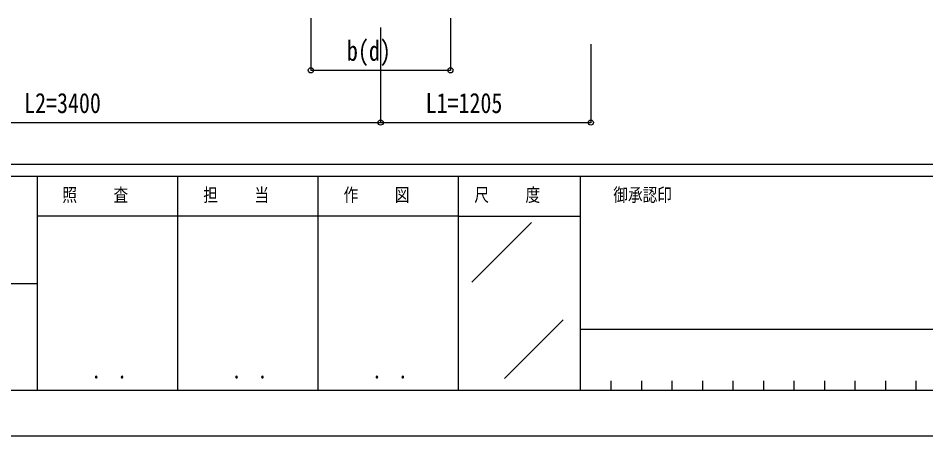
# Model space of a CAD drawing. Units: millimetres, scale not verified. Extents: x -14718 to 14718, y -10396 to 10396.
# Drawn here: x 4424 to 9629, y -10394 to -7997 of the extents above; entities that cross this region are included whole.
import ezdxf
from ezdxf.enums import TextEntityAlignment as Align

# ---------------------------------------------------------------- set-up
doc = ezdxf.new("R2010")
doc.units = ezdxf.units.MM
doc.header["$LTSCALE"] = 50
doc.layers.add('0-5_YKK_D', color=6, linetype='Continuous')
doc.layers.add('0-6_YKK_ZWAK', color=7, linetype='Continuous')
doc.styles.add('ＭＳ ゴシック', font='')
doc.styles.get('ＭＳ ゴシック').set_extended_font_data('MS Gothic')

msp = doc.modelspace()

# ---------------------------------------------------------------- linework, layer by layer
at = {"layer": '0-5_YKK_D'}
for p, q in [((6102.54, -7997.47), (6102.54, -8297.3)), ((6902.54, -7997.47), (6902.54, -8297.3)), ((6502.54, -8049.97), (6502.54, -8597.3)), ((6502.54, -8049.97), (6502.54, -8597.3)), ((7707.54, -8146.8), (7707.54, -8597.3)), ((6102.54, -8296.3), (6902.54, -8296.3)), ((3102.54, -8596.3), (6502.54, -8596.3)), ((6502.54, -8596.3), (7707.54, -8596.3))]:
    msp.add_line(p, q, dxfattribs=at)
for centre in [(6102.54, -8296.3), (6902.54, -8296.3), (6502.54, -8596.3), (6502.54, -8596.3), (7707.54, -8596.3)]:
    msp.add_circle(centre, 14.88, dxfattribs=at)
at = {"layer": '0-6_YKK_ZWAK'}
for p, q in [((13632.57, -8836.3), (-13667.43, -8836.3)), ((4532.57, -8906.3), (-17.43, -8906.3)), ((5337.57, -8906.3), (5337.57, -10131.3)), ((6142.57, -8906.3), (6142.57, -10131.3)), ((6947.57, -8906.3), (6947.57, -10131.3)), ((7647.57, -8906.3), (6947.57, -8906.3)), ((11261.32, -8906.3), (7647.57, -8906.3)), ((7647.57, -8906.3), (7647.57, -10131.3)), ((6947.57, -9133.8), (4532.57, -9133.8)), ((6947.57, -9133.8), (7647.57, -9133.8)), ((7024.87, -9512.82), (7367.63, -9170.05)), ((-17.43, -9518.8), (4532.57, -9518.8)), ((7212.35, -10064.76), (7549.12, -9727.99)), ((7647.57, -9781.3), (11261.32, -9781.3)), ((7822.57, -10078.8), (7822.57, -10131.3)), ((7997.57, -10078.8), (7997.57, -10131.3)), ((8172.57, -10078.8), (8172.57, -10131.3)), ((8347.57, -10078.8), (8347.57, -10131.3)), ((8522.57, -10078.8), (8522.57, -10131.3)), ((8697.57, -10078.8), (8697.57, -10131.3)), ((8872.57, -10078.8), (8872.57, -10131.3)), ((9047.57, -10078.8), (9047.57, -10131.3)), ((9222.57, -10078.8), (9222.57, -10131.3)), ((9397.57, -10078.8), (9397.57, -10131.3)), ((9572.57, -10078.8), (9572.57, -10131.3)), ((-17.43, -10131.3), (4532.57, -10131.3)), ((4532.57, -10131.3), (6947.57, -10131.3)), ((6947.57, -10131.3), (7647.57, -10131.3)), ((7647.57, -10131.3), (11261.32, -10131.3))]:
    msp.add_line(p, q, dxfattribs=at)
msp.add_lwpolyline([(-14717.5, -10393.8), (14717.5, -10393.8), (14717.5, 10396.2), (-14717.5, 10396.2)], close=True, dxfattribs=at)
msp.add_lwpolyline([(6947.57, -8906.3), (4532.57, -8906.3), (4532.57, -10131.3)], dxfattribs=at)

# ---------------------------------------------------------------- texts
at = {"layer": '0-5_YKK_D', "style": 'ＭＳ ゴシック', "width": 0.8}
for s, p in [('b(d)', (6309.34, -8276.3)), ('L2=3400', (4458.14, -8576.3)), ('L1=1205', (6760.64, -8576.3))]:
    msp.add_text(s, height=115.5, dxfattribs=at).set_placement(p, align=Align.BOTTOM_LEFT)
at = {"layer": '0-6_YKK_ZWAK', "style": 'ＭＳ ゴシック', "width": 0.8}
for s, height, p in [('照     査', 76.98, (4677.47, -9072.55)), ('担     当', 76.98, (5485.27, -9072.55)), ('作     図', 76.98, (6290.27, -9072.55)), ('尺     度', 76.98, (7039.97, -9072.55)), ('御承認印', 76.98, (7836.98, -9072.55)), ('． ．', 90.71, (4847.5, -10094.03)), ('． ．', 90.71, (5652.5, -10094.03)), ('． ．', 90.71, (6457.5, -10094.03))]:
    msp.add_text(s, height=height, dxfattribs=at).set_placement(p, align=Align.BOTTOM_LEFT)

doc.saveas('drawing.dxf')
